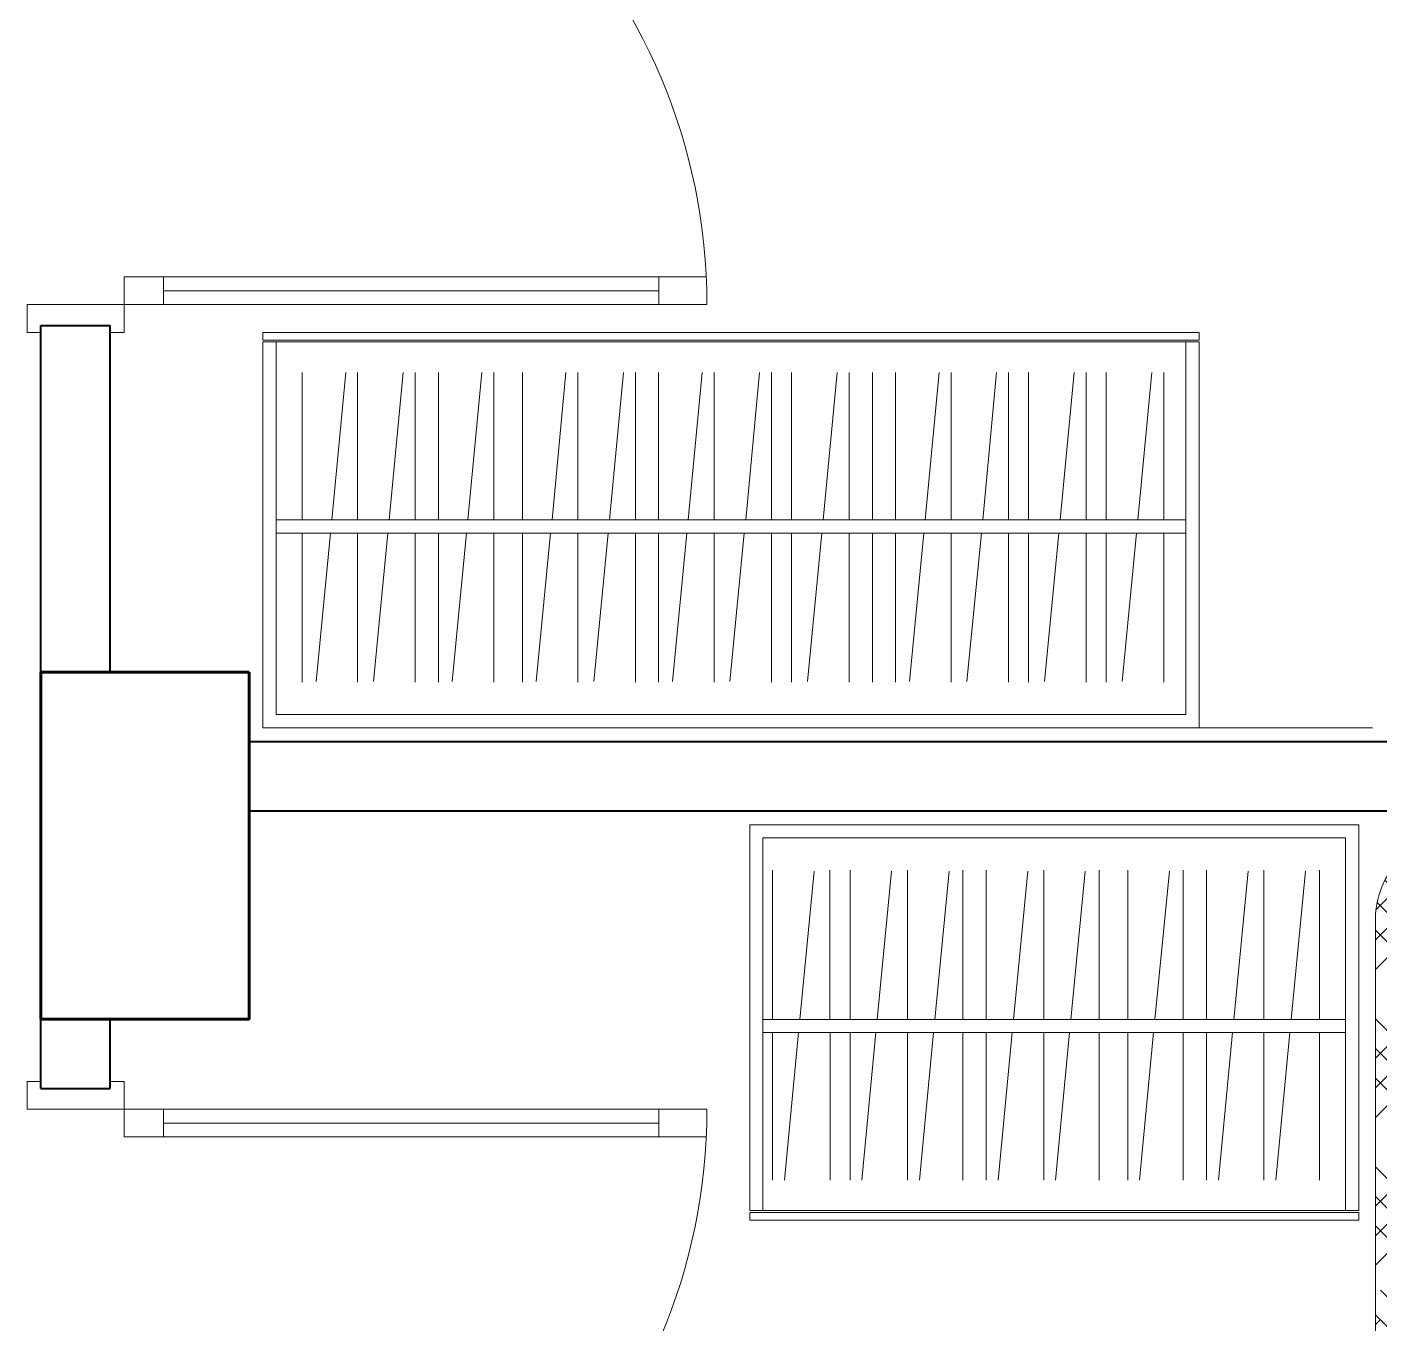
# Model space of a CAD drawing. Header units: millimetres. Extents: x 1393 to 3101, y -2944 to -480.
# Drawn here: x 2695.1 to 2890.1, y -1553.8 to -1366.8 of the extents above; entities that cross this region are included whole.
import ezdxf

# ---------------------------------------------------------------- set-up
doc = ezdxf.new("R2010")
doc.units = ezdxf.units.MM
for name, color, linetype, lineweight in [('DUVAR', 7, 'Continuous', 40), ('Kapı', 34, 'Continuous', 20), ('kolon', 1, 'Continuous', 40), ('TEFRİŞ_İÇ', 224, 'Continuous', 13)]:
    doc.layers.add(name, color=color, linetype=linetype, lineweight=lineweight)

# ---------------------------------------------------------------- blocks, each defined once
blk = doc.blocks.new('YATAK_90')
at = {"layer": 'TEFRİŞ_İÇ'}
h = blk.add_hatch(dxfattribs=at)
h.set_pattern_fill('HOUND', color=51, scale=0.02, angle=315, style=0, pattern_type=2)
h.set_pattern_definition([(45, (-337.610665, -68.087708), (0.1122532015, 0.067351921), [0.508, -0.254]), (315, (-337.610665, -68.087708), (-0.1122532015, 0.067351921), [0.508, -0.254])])
h.paths.add_polyline_path([(0.3569, 0.4236), (0.3569, -0.4764), (-1.2931, -0.4764), (-1.3126, -0.4749), (-1.3317, -0.4703), (-1.3498, -0.4628), (-1.3665, -0.4525), (-1.3815, -0.4398), (-1.3942, -0.4249), (-1.4045, -0.4082), (-1.412, -0.39), (-1.4165, -0.371), (-1.4181, -0.3514), (-1.4181, 0.2986), (-1.4165, 0.3181), (-1.412, 0.3372), (-1.4045, 0.3553), (-1.3942, 0.3721), (-1.3815, 0.387), (-1.3665, 0.3997), (-1.3498, 0.41), (-1.3317, 0.4175), (-1.3126, 0.4221), (-1.2931, 0.4236)])
h.paths.add_polyline_path([(-0.0571, -0.0606), (-0.0561, -0.07), (-0.0526, -0.077), (-0.037, -0.0832), (-0.0226, -0.0895), (-0.0724, -0.2195), (-0.1054, -0.2688), (-0.1044, -0.2782), (-0.1009, -0.2852), (-0.0853, -0.2914), (-0.0154, -0.3222), (0.0236, -0.3366), (0.0339, -0.3428), (0.0565, -0.349), (0.0853, -0.3531), (0.112, -0.351), (0.1326, -0.3428), (0.1469, -0.3181), (0.1593, -0.2873), (0.2106, -0.1721), (0.26, -0.0652), (0.2661, -0.0549), (0.2743, -0.0343), (0.2826, -0.024), (0.2846, -0.0138), (0.2846, -0.0035), (0.2846, 0.0048), (0.2821, 0.0097), (0.2794, 0.0133), (0.2723, 0.0171), (0.2538, 0.015), (0.2492, 0.0143), (0.259, 0.0361), (0.3083, 0.143), (0.3145, 0.1533), (0.3227, 0.1739), (0.3309, 0.1842), (0.333, 0.1944), (0.333, 0.2047), (0.333, 0.213), (0.3305, 0.2179), (0.3278, 0.2215), (0.3206, 0.2253), (0.3021, 0.2232), (0.2898, 0.2212), (0.2672, 0.2315), (0.2508, 0.2417), (0.2323, 0.25), (0.2138, 0.2582), (0.1953, 0.2685), (0.1644, 0.2767), (0.1542, 0.2849), (0.1233, 0.3117), (0.1131, 0.3178), (0.0987, 0.3137), (0.0925, 0.3014), (0.0843, 0.2911), (0.0781, 0.2829), (0.0781, 0.2767), (0.076, 0.2673), (0.0719, 0.2302), (0.0514, 0.178), (0.0453, 0.1698), (-0.0241, -0.0113)])
at = {"layer": 'TEFRİŞ_İÇ', "linetype": 'Continuous'}
for p, q in [((0.1569, 0.8862), (0.5319, 0.8862)), ((0.1569, 0.4362), (0.1569, 0.8862)), ((0.5319, 0.8862), (0.5319, 0.4362)), ((0.5319, 0.4362), (0.1569, 0.4362)), ((0.2102, 0.1628), (0.1871, 0.1821)), ((0.2163, 0.1197), (0.2102, 0.1628))]:
    blk.add_line(p, q, dxfattribs=at)
at = {"layer": 'TEFRİŞ_İÇ', "linetype": 'Continuous', "flags": 128}
blk.add_lwpolyline([(-1.2931, 0.4236), (0.3569, 0.4236), (0.3569, -0.4764), (-1.2931, -0.4764, -0.414214), (-1.4181, -0.3514), (-1.4181, 0.2986, -0.414214)], format="xyb", close=True, dxfattribs=at)
for points in [[(0.5319, 0.4236), (0.5319, -0.4764), (0.3819, -0.4764), (0.3819, 0.4236)], [(0.0781, 0.2829), (0.0843, 0.2911), (0.0925, 0.3014), (0.0987, 0.3137), (0.1131, 0.3178), (0.1233, 0.3117), (0.1542, 0.2849), (0.1644, 0.2767), (0.1953, 0.2685), (0.2138, 0.2582), (0.2323, 0.25), (0.2508, 0.2417), (0.2672, 0.2315), (0.2898, 0.2212), (0.3021, 0.2232), (0.3206, 0.2253), (0.3278, 0.2215), (0.3305, 0.2179), (0.333, 0.213), (0.333, 0.2047), (0.333, 0.1944), (0.3309, 0.1842), (0.3227, 0.1739), (0.3145, 0.1533), (0.3083, 0.143), (0.259, 0.0361), (0.2076, -0.0791), (0.1953, -0.1099), (0.1809, -0.1346), (0.1603, -0.1428), (0.1336, -0.1449), (0.1048, -0.1408), (0.0822, -0.1346), (0.072, -0.1284), (0.0329, -0.114), (-0.037, -0.0832), (-0.0526, -0.077), (-0.0561, -0.07), (-0.0571, -0.0606), (-0.0241, -0.0113), (0.0453, 0.1698), (0.0514, 0.178), (0.0719, 0.2302), (0.076, 0.2673), (0.0781, 0.2767)], [(0.0298, 0.109), (0.036, 0.1172), (0.0442, 0.1275), (0.0503, 0.1398), (0.0647, 0.144), (0.075, 0.1378), (0.1058, 0.1111), (0.1161, 0.1028), (0.1469, 0.0946), (0.1654, 0.0843), (0.1839, 0.0761), (0.2024, 0.0679), (0.2189, 0.0576), (0.2415, 0.0473), (0.2538, 0.0494), (0.2723, 0.0514), (0.2794, 0.0477), (0.2821, 0.044), (0.2846, 0.0391), (0.2846, 0.0308), (0.2846, 0.0206), (0.2826, 0.0103), (0.2743, 0), (0.2661, -0.0206), (0.26, -0.0308), (0.2106, -0.1378), (0.1593, -0.253), (0.1469, -0.2838), (0.1326, -0.3085), (0.112, -0.3167), (0.0853, -0.3188), (0.0565, -0.3147), (0.0339, -0.3085), (0.0236, -0.3023), (-0.0154, -0.2879), (-0.0853, -0.2571), (-0.1009, -0.2509), (-0.1044, -0.2439), (-0.1054, -0.2344), (-0.0724, -0.1852), (-0.0031, -0.0041), (0.0031, 0.0041), (0.0236, 0.0563), (0.0277, 0.0934), (0.0298, 0.1028)]]:
    blk.add_lwpolyline(points, close=True, dxfattribs=at)
at = {"layer": 'TEFRİŞ_İÇ', "linetype": 'Continuous'}
blk.add_arc((0.0747, 0.1705), 0.1005, 316.5761, 9.3441, dxfattribs=at)
blk = doc.blocks.new('VVVV')
at = {"layer": 'TEFRİŞ_İÇ'}
for p, q in [((0.571137, 0.195119), (-0.306633, 0.195119)), ((-0.306633, 0.195119), (-0.306633, -0.360985)), ((0.571137, 0.195119), (0.571137, -0.360985)), ((0.329303, 0.176119), (-0.287633, 0.176119)), ((-0.287633, -0.360985), (-0.287633, 0.176119)), ((0.329303, 0.176119), (0.552137, 0.176119)), ((0.552137, -0.360985), (0.552137, 0.176119)), ((-0.250036, 0.129544), (-0.250036, -0.085485)), ((-0.230034, 0.128285), (-0.209347, -0.085485)), ((-0.170064, 0.129544), (-0.170064, -0.085485)), ((-0.147198, 0.128285), (-0.12651, -0.085485)), ((-0.087228, 0.129544), (-0.087228, -0.085485)), ((-0.053678, 0.129544), (-0.053678, -0.085485)), ((-0.033676, 0.128285), (-0.012989, -0.085485)), ((0.026294, 0.129544), (0.026294, -0.085485)), ((0.067465, 0.129544), (0.067465, -0.085485)), ((0.087466, 0.128285), (0.108153, -0.085485)), ((0.147436, 0.129544), (0.147436, -0.085485)), ((0.170303, 0.128285), (0.19099, -0.085485)), ((0.230273, 0.129544), (0.230273, -0.085485)), ((0.263823, 0.129544), (0.263823, -0.085485)), ((0.283824, 0.128285), (0.304512, -0.085485)), ((0.343794, 0.129544), (0.343794, -0.085485)), ((0.366661, 0.128285), (0.387348, -0.085485)), ((0.426631, 0.129544), (0.426631, -0.085485)), ((0.455581, 0.129544), (0.455581, -0.085485)), ((0.478448, 0.128285), (0.499135, -0.085485)), ((0.538418, 0.129544), (0.538418, -0.085485)), ((0.552137, -0.085485), (-0.287633, -0.085485)), ((0.552137, -0.104485), (-0.287633, -0.104485)), ((-0.250036, -0.104485), (-0.250036, -0.31722)), ((-0.207374, -0.104485), (-0.187251, -0.31722)), ((-0.170064, -0.104485), (-0.170064, -0.31722)), ((-0.124537, -0.104485), (-0.104414, -0.31722)), ((-0.087228, -0.104485), (-0.087228, -0.31722)), ((-0.053678, -0.104485), (-0.053678, -0.31722)), ((-0.011016, -0.104485), (0.009107, -0.31722)), ((0.026294, -0.104485), (0.026294, -0.31722)), ((0.067465, -0.104485), (0.067465, -0.31722)), ((0.110127, -0.104485), (0.13025, -0.31722)), ((0.147436, -0.104485), (0.147436, -0.31722)), ((0.192964, -0.104485), (0.213087, -0.31722)), ((0.230273, -0.104485), (0.230273, -0.31722)), ((0.263823, -0.104485), (0.263823, -0.31722)), ((0.306485, -0.104485), (0.326608, -0.31722)), ((0.343794, -0.104485), (0.343794, -0.31722)), ((0.389322, -0.104485), (0.409445, -0.31722)), ((0.426631, -0.104485), (0.426631, -0.31722)), ((0.45535, -0.104485), (0.45535, -0.31722)), ((0.501109, -0.104485), (0.521232, -0.31722)), ((0.538418, -0.104485), (0.538418, -0.31722)), ((-0.306633, -0.360985), (0.329303, -0.360985)), ((-0.306633, -0.363702), (-0.306633, -0.374881)), ((0.32668, -0.363702), (-0.306633, -0.363702)), ((0.32668, -0.363702), (0.571137, -0.363702)), ((0.571137, -0.360985), (0.329303, -0.360985)), ((0.571137, -0.363702), (0.571137, -0.374881)), ((-0.306633, -0.374881), (0.32668, -0.374881)), ((0.571137, -0.374881), (0.32668, -0.374881))]:
    blk.add_line(p, q, dxfattribs=at)
blk = doc.blocks.new('DSFGSD')
at = {"layer": 'TEFRİŞ_İÇ'}
for p, q in [((-0.570456, 0.270396), (0.062857, 0.270396)), ((-0.570456, 0.259217), (-0.570456, 0.270396)), ((0.062857, 0.259217), (-0.570456, 0.259217)), ((-0.570456, 0.2565), (0.06548, 0.2565)), ((-0.551456, 0.2565), (-0.551456, -0.280604)), ((0.77906, 0.270396), (0.062857, 0.270396)), ((0.062857, 0.259217), (0.77906, 0.259217)), ((0.77906, 0.2565), (0.06548, 0.2565)), ((0.76006, 0.2565), (0.76006, -0.280604)), ((0.77906, 0.259217), (0.77906, 0.270396)), ((-0.513859, 0), (-0.513859, 0.212735)), ((-0.471197, 0), (-0.451074, 0.212735)), ((-0.433887, 0), (-0.433887, 0.212735)), ((-0.38836, 0), (-0.368237, 0.212735)), ((-0.351051, 0), (-0.351051, 0.212735)), ((-0.317501, 0), (-0.317501, 0.212735)), ((-0.274839, 0), (-0.254716, 0.212735)), ((-0.237529, 0), (-0.237529, 0.212735)), ((-0.196358, 0), (-0.196358, 0.212735)), ((-0.153696, 0), (-0.133573, 0.212735)), ((-0.116387, 0), (-0.116387, 0.212735)), ((-0.070859, 0), (-0.050736, 0.212735)), ((-0.03355, 0), (-0.03355, 0.212735)), ((0, 0), (0, 0.212735)), ((0.042662, 0), (0.062785, 0.212735)), ((0.079971, 0), (0.079971, 0.212735)), ((0.125499, 0), (0.145622, 0.212735)), ((0.162808, 0), (0.162808, 0.212735)), ((0.191527, 0), (0.191527, 0.212735)), ((0.237286, 0), (0.257409, 0.212735)), ((0.274595, 0), (0.274595, 0.212735)), ((0.308125, 0), (0.308125, 0.212735)), ((0.341675, 0), (0.341675, 0.212735)), ((0.384337, 0), (0.40446, 0.212735)), ((0.421646, 0), (0.421646, 0.212735)), ((0.467174, 0), (0.487296, 0.212735)), ((0.504483, 0), (0.504483, 0.212735)), ((0.533202, 0), (0.533202, 0.212735)), ((0.578961, 0), (0.599084, 0.212735)), ((0.61627, 0), (0.61627, 0.212735)), ((0.61627, 0), (0.61627, 0.212735)), ((0.644989, 0), (0.644989, 0.212735)), ((0.690748, 0), (0.710871, 0.212735)), ((0.728057, 0), (0.728057, 0.212735)), ((0.76006, 0), (-0.551456, 0)), ((0.76006, -0.019), (-0.551456, -0.019)), ((-0.513859, -0.234029), (-0.513859, -0.019)), ((-0.493857, -0.232771), (-0.47317, -0.019)), ((-0.433887, -0.234029), (-0.433887, -0.019)), ((-0.411021, -0.232771), (-0.390333, -0.019)), ((-0.351051, -0.234029), (-0.351051, -0.019)), ((-0.317501, -0.234029), (-0.317501, -0.019)), ((-0.297499, -0.232771), (-0.276812, -0.019)), ((-0.237529, -0.234029), (-0.237529, -0.019)), ((-0.196358, -0.234029), (-0.196358, -0.019)), ((-0.176357, -0.232771), (-0.15567, -0.019)), ((-0.116387, -0.234029), (-0.116387, -0.019)), ((-0.09352, -0.232771), (-0.072833, -0.019)), ((-0.03355, -0.234029), (-0.03355, -0.019)), ((0, -0.234029), (0, -0.019)), ((0.020001, -0.232771), (0.040689, -0.019)), ((0.079971, -0.234029), (0.079971, -0.019)), ((0.102838, -0.232771), (0.123525, -0.019)), ((0.162808, -0.234029), (0.162808, -0.019)), ((0.191758, -0.234029), (0.191758, -0.019)), ((0.214625, -0.232771), (0.235312, -0.019)), ((0.274595, -0.234029), (0.274595, -0.019)), ((0.308125, -0.234029), (0.308125, -0.019)), ((0.341675, -0.234029), (0.341675, -0.019)), ((0.361676, -0.232771), (0.382363, -0.019)), ((0.421646, -0.234029), (0.421646, -0.019)), ((0.444513, -0.232771), (0.4652, -0.019)), ((0.504483, -0.234029), (0.504483, -0.019)), ((0.533433, -0.234029), (0.533433, -0.019)), ((0.5563, -0.232771), (0.576987, -0.019)), ((0.61627, -0.234029), (0.61627, -0.019)), ((0.61627, -0.234029), (0.61627, -0.019)), ((0.64522, -0.234029), (0.64522, -0.019)), ((0.668087, -0.232771), (0.688774, -0.019)), ((0.728057, -0.234029), (0.728057, -0.019)), ((0.06548, -0.280604), (-0.551456, -0.280604)), ((0.06548, -0.280604), (0.76006, -0.280604))]:
    blk.add_line(p, q, dxfattribs=at)
blk = doc.blocks.new('kapı_80')
at = {"layer": 'Kapı', "flags": 128}
for points in [[(761.729714, 523.313496), (761.729714, 523.323496), (761.709714, 523.323496), (761.709714, 523.313496), (761.609714, 523.313496), (761.609714, 523.323496), (761.589714, 523.323496), (761.589714, 523.313496), (761.589714, 523.283496), (761.609714, 523.283496), (761.709714, 523.283496), (761.729714, 523.283496)], [(761.729714, 522.413496), (761.729714, 522.403496), (761.709714, 522.403496), (761.709714, 522.413496), (761.609714, 522.413496), (761.609714, 522.403496), (761.589714, 522.403496), (761.589714, 522.413496), (761.589714, 522.443496), (761.609714, 522.443496), (761.709714, 522.443496), (761.729714, 522.443496)]]:
    blk.add_lwpolyline(points, close=True, dxfattribs=at)
blk.add_lwpolyline([(762.569714, 523.283496), (761.729714, 523.283496), (761.729714, 523.243496), (762.568738, 523.243496), (762.500515, 523.243496), (762.500515, 523.283496), (762.500515, 523.263496), (761.786435, 523.263496), (761.786435, 523.243496), (761.786435, 523.283496)], dxfattribs=at)
at = {"layer": 'Kapı'}
blk.add_arc((761.729714, 523.283496), 0.84, 270, 0, dxfattribs=at)

msp = doc.modelspace()

# ---------------------------------------------------------------- linework, layer by layer
at = {"layer": 'DUVAR', "color": 5}
for p, q in [((2697.053171, -1459.82195), (2697.053171, -1409.821931)), ((2707.053171, -1459.82195), (2707.053171, -1409.821931)), ((2697.053171, -1519.821931), (2697.053171, -1479.821931)), ((2707.053171, -1519.821931), (2707.053171, -1509.82195)), ((2697.053171, -1519.821931), (2707.053171, -1519.821931))]:
    msp.add_line(p, q, dxfattribs=at)
at = {"layer": 'DUVAR', "color": 5, "flags": 128}
for points in [[(2697.053171, -1409.821931), (2707.053171, -1409.821931)], [(2727.053171, -1469.821931), (3082.053171, -1469.821931)], [(2727.053171, -1479.821931), (3082.053171, -1479.821931)]]:
    msp.add_lwpolyline(points, dxfattribs=at)
at = {"layer": 'kolon', "lineweight": 60, "flags": 128}
msp.add_lwpolyline([(2727.053171, -1459.82195), (2727.053171, -1509.82195), (2697.053171, -1509.82195), (2697.053171, -1459.82195), (2727.053171, -1459.82195)], dxfattribs=at)
at = {"layer": 'TEFRİŞ_İÇ'}
for p, q in [((2729.053171, -1467.821931), (2729.053171, -1412.211534)), ((2864.00474, -1467.821931), (2864.00474, -1412.211534)), ((2889.00474, -1467.821931), (2729.053171, -1467.821931))]:
    msp.add_line(p, q, dxfattribs=at)

# ---------------------------------------------------------------- block references
at = {"layer": 'Kapı', "xscale": -100, "yscale": 100, "zscale": 100, "rotation": 180}
msp.add_blockref('kapı_80', (-73463.918203, 50921.527623), dxfattribs=at)
at = {"layer": 'Kapı', "xscale": 100, "yscale": 100, "zscale": 100}
msp.add_blockref('kapı_80', (-73463.918203, -53851.171486), dxfattribs=at)
at = {"layer": 'TEFRİŞ_İÇ', "xscale": 100, "yscale": 100, "zscale": 100}
msp.add_blockref('DSFGSD', (2786.098722, -1437.861534), dxfattribs=at)
at = {"layer": 'TEFRİŞ_İÇ', "color": 2, "xscale": -100, "yscale": 100, "zscale": 100}
msp.add_blockref('VVVV', (2856.352797, -1501.33381), dxfattribs=at)
at = {"layer": 'TEFRİŞ_İÇ', "linetype": 'ByBlock', "xscale": -95, "yscale": 95, "zscale": 95, "rotation": 180}
msp.add_blockref('YATAK_90', (3024.162644, -1528.704967), dxfattribs=at)

doc.saveas('drawing.dxf')
